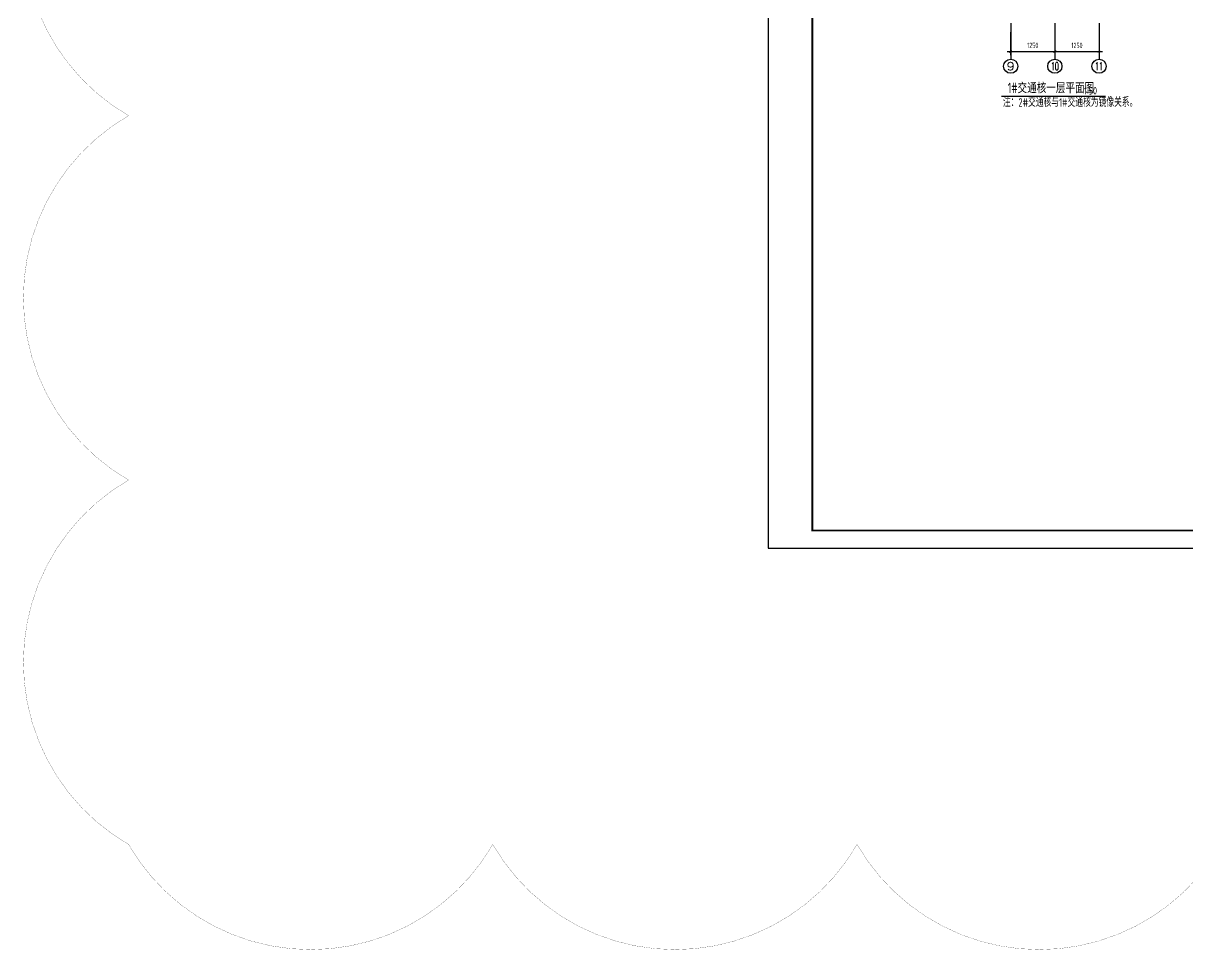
# Model space of a CAD drawing. Extents: x -461650 to 361314, y 245336 to 769729.
# Drawn here: x 186697 to 219629, y 692722 to 718914 of the extents above; entities that cross this region are included whole.
import ezdxf
from ezdxf.enums import TextEntityAlignment as Align

# ---------------------------------------------------------------- set-up
doc = ezdxf.new("R2010")
doc.units = 0
doc.header["$LTSCALE"] = 1000
doc.layers.get('0').update_dxf_attribs({"linetype": 'CONTINUOUS'})
doc.layers.get('DEFPOINTS').update_dxf_attribs({"linetype": 'CONTINUOUS'})
for name, color, linetype in [('-TK', 7, 'CONTINUOUS'), ('A-AXIS_TEXT', 7, 'CONTINUOUS'), ('AXIS', 3, 'CONTINUOUS'), ('DIM_SYMB', 3, 'CONTINUOUS'), ('PUB_TEXT', 2, 'CONTINUOUS'), ('S-Y一般标注', 3, 'CONTINUOUS')]:
    doc.layers.add(name, color=color, linetype=linetype)
doc.layers.add('AXIS_TEXT', color=7, linetype='CONTINUOUS', lineweight=20)
doc.layers.add('审图修改', color=2, linetype='CONTINUOUS', plot=False)
doc.styles.add('_TCH_AXIS', font='COMPLEX', dxfattribs={"bigfont": 'GBCBIG'})
doc.styles.add('COMPLEX', font='COMPLEX')
doc.styles.add('TSSD_DIMENSION', font='Tssdeng.shx', dxfattribs={"width": 0.7, "bigfont": 'tssdchn.shx'})
doc.styles.add('TSSD_REIN', font='tssdeng.shx', dxfattribs={"width": 0.7, "height": 300, "bigfont": 'tssdchn.shx'})
doc.dimstyles.new('TSSD_100_100$0', dxfattribs={"dimtxt": 300, "dimasz": 80, "dimexe": 100, "dimexo": 250, "dimgap": 100, "dimtad": 1, "dimdec": 0, "dimzin": 0, "dimdsep": 46, "dimtxsty": 'TSSD_DIMENSION', "dimblk": 'ARCHTICK', "dimcen": 0, "dimdle": 100, "dimclrd": 3, "dimclre": 3, "dimclrt": 7, "dimadec": 0, "dimazin": 0, "dimtfac": 1, "dimtdec": 0, "dimtix": 1, "dimtmove": 2, "dimatfit": 3, "dimldrblk": 'ARCHTICK', "dimfxl": 0, "dimtolj": 1, "dimtzin": 0, "dimarcsym": 0})

# ---------------------------------------------------------------- blocks, each defined once
blk = doc.blocks.new('_ArchTick')
at = {"color": 0, "linetype": 'ByBlock', "const_width": 0.15}
blk.add_lwpolyline([(-0.5, -0.5), (0.5, 0.5)], dxfattribs=at)
blk = doc.blocks.new('*D1373')
at = {"layer": 'DEFPOINTS', "color": 0}
for p in [(214622, 718914), (215872, 718914), (215872, 718114)]:
    blk.add_point(p, dxfattribs=at)
at = {"layer": 'S-Y一般标注', "color": 3, "lineweight": -2}
for p, q in [((214622, 718664), (214622, 718014)), ((215872, 718664), (215872, 718014)), ((214522, 718114), (215972, 718114))]:
    blk.add_line(p, q, dxfattribs=at)
at = {"layer": 'S-Y一般标注', "color": 3, "lineweight": -2, "xscale": 80, "yscale": 80, "zscale": 80, "rotation": 180}
blk.add_blockref('_ArchTick', (214622, 718114), dxfattribs=at)
at = {"layer": 'S-Y一般标注', "color": 3, "lineweight": -2, "xscale": 80, "yscale": 80, "zscale": 80}
blk.add_blockref('_ArchTick', (215872, 718114), dxfattribs=at)
at = {"layer": 'S-Y一般标注', "color": 7, "insert": (215247, 718289), "char_height": 150, "attachment_point": 5, "style": 'TSSD_DIMENSION'}
blk.add_mtext('\\A1;1250', dxfattribs=at)
blk = doc.blocks.new('ArchTick')
at = {"color": 0, "linetype": 'ByBlock', "lineweight": -2, "const_width": 0.075}
blk.add_lwpolyline([(-0.25, -0.25), (0.25, 0.25)], dxfattribs=at)
blk = doc.blocks.new('*D1375')
at = {"layer": 'DEFPOINTS', "color": 0}
for p in [(215872, 718914), (217122, 718914), (217122, 718114)]:
    blk.add_point(p, dxfattribs=at)
at = {"layer": 'S-Y一般标注', "color": 3, "lineweight": -2}
for p, q in [((215872, 718664), (215872, 718014)), ((217122, 718664), (217122, 718014)), ((215772, 718114), (217222, 718114))]:
    blk.add_line(p, q, dxfattribs=at)
at = {"layer": 'S-Y一般标注', "color": 3, "lineweight": -2, "xscale": 80, "yscale": 80, "zscale": 80, "rotation": 180}
blk.add_blockref('_ArchTick', (215872, 718114), dxfattribs=at)
at = {"layer": 'S-Y一般标注', "color": 3, "lineweight": -2, "xscale": 80, "yscale": 80, "zscale": 80}
blk.add_blockref('_ArchTick', (217122, 718114), dxfattribs=at)
at = {"layer": 'S-Y一般标注', "color": 7, "insert": (216497, 718289), "char_height": 150, "attachment_point": 5, "style": 'TSSD_DIMENSION'}
blk.add_mtext('\\A1;1250', dxfattribs=at)
blk = doc.blocks.new('A1')
blk.add_lwpolyline([(0, 59400), (0, 0), (84100, 0), (84100, 59400)], close=True)
at = {"const_width": 100}
blk.add_lwpolyline([(2500, 58400), (2500, 1000), (83100, 1000), (83100, 58400)], close=True, dxfattribs=at)
blk = doc.blocks.new('_AXISO')
blk.add_circle((0, 0), 0.5)
at = {"layer": 'A-AXIS_TEXT', "style": 'COMPLEX', "width": 1.041667}
blk.add_attdef('A', text='', height=0.56, dxfattribs=at).set_placement((-0.25, -0.28), (0.25, -0.28), align=Align.FIT)

msp = doc.modelspace()

# ---------------------------------------------------------------- linework, layer by layer
at = {"layer": 'AXIS'}
for p, q in [((214622.24, 718913.61), (214622.24, 717899)), ((215871.76, 718913.61), (215871.76, 717899)), ((217122.24, 718913.61), (217122.24, 717899))]:
    msp.add_line(p, q, dxfattribs=at)
at = {"layer": 'DIM_SYMB', "const_width": 35}
msp.add_lwpolyline([(214359.65, 716851.96), (217304.39, 716851.96)], dxfattribs=at)
at = {"layer": '审图修改', "const_width": 5}
msp.add_lwpolyline([(189673.46, 747209.22, -0.57735027), (199975.61, 747209.22, -0.57735027), (210277.77, 747209.22, -0.57735027), (220579.92, 747209.22, -0.57735027), (230882.07, 747209.22, -0.57735027), (241184.23, 747209.22, -0.57735027), (251486.38, 747209.22, -0.57735027), (251486.38, 736907.06, -0.57735027), (251486.38, 726604.91, -0.57735027), (251486.38, 716302.76, -0.57735027), (251486.38, 706000.6, -0.57735027), (251486.38, 695698.45, -0.57735027), (241184.23, 695698.45, -0.57735027), (230882.07, 695698.45, -0.57735027), (220579.92, 695698.45, -0.57735027), (210277.77, 695698.45, -0.57735027), (199975.61, 695698.45, -0.57735027), (189673.46, 695698.45, -0.57735027), (189673.46, 706000.6, -0.57735027), (189673.46, 716302.76, -0.57735027), (189673.46, 726604.91, -0.57735027), (189673.46, 736907.06, -0.57735027), (189673.46, 747209.22, -0.57735027), (189673.46, 747209.22, -0.57735027)], format="xyb", dxfattribs=at)

# ---------------------------------------------------------------- block references
at = {"layer": '-TK', "xscale": 0.5, "yscale": 0.5, "zscale": 0.5}
msp.add_blockref('A1', (207762.13, 704072.91), dxfattribs=at)
at = {"layer": 'AXIS'}
ref = msp.add_blockref('_AXISO', (214622.24, 717699), dxfattribs=dict(at, xscale=400, yscale=400, zscale=400))
ref.add_attrib('A', '9', dxfattribs={"layer": 'AXIS_TEXT', "height": 226.27, "style": '_TCH_AXIS', "width": 1.5}).set_placement((214509.1, 717585.86), (214735.38, 717585.86), align=Align.FIT)
ref = msp.add_blockref('_AXISO', (215871.76, 717699), dxfattribs=dict(at, xscale=400, yscale=400, zscale=400))
ref.add_attrib('A', '10', dxfattribs={"layer": 'AXIS_TEXT', "height": 226.274, "style": '_TCH_AXIS', "width": 0.724138}).set_placement((215758.62, 717585.86), (215984.9, 717585.86), align=Align.FIT)
ref = msp.add_blockref('_AXISO', (217122.24, 717699), dxfattribs=dict(at, xscale=400, yscale=400, zscale=400))
ref.add_attrib('A', '11', dxfattribs={"layer": 'AXIS_TEXT', "height": 226.274, "style": '_TCH_AXIS', "width": 0.875}).set_placement((217009.1, 717585.86), (217235.38, 717585.86), align=Align.FIT)

# ---------------------------------------------------------------- texts
at = {"layer": 'PUB_TEXT', "style": 'TSSD_REIN', "width": 0.7}
for s, height, p in [('1#交通核一层平面图', 297.5, (214539.58, 716937.12)), ('1:50', 212.5, (216695.81, 716900.21))]:
    msp.add_text(s, height=height, dxfattribs=at).set_placement(p)
at = {"layer": 'PUB_TEXT', "color": 1, "style": 'TSSD_REIN', "width": 0.7}
msp.add_text('注：2#交通核与1#交通核为镜像关系。', height=241.1348, dxfattribs=at).set_placement((214402.46, 716553.66))

# ---------------------------------------------------------------- dimensions: what is measured, and where the dimension line sits
at = {"layer": 'S-Y一般标注'}
for base, p1, p2, picture, middle in [((215872.24, 718113.61), (214622.24, 718913.61), (215872.24, 718913.61), '*D1373', (215247.24, 718288.61)), ((217122.24, 718113.61), (215872.24, 718913.61), (217122.24, 718913.61), '*D1375', (216497.24, 718288.61))]:
    dim = msp.add_linear_dim(base=base, p1=p1, p2=p2, dimstyle='TSSD_100_100$0', override={"dimtxt": 150, "dimtxsty": 'TSSD_DIMENSION', "dimldrblk": 'ArchTick'}, dxfattribs=at)
    dim.commit()
    dim.dimension.update_dxf_attribs({"geometry": picture, "text_midpoint": middle})

doc.saveas('drawing.dxf')
